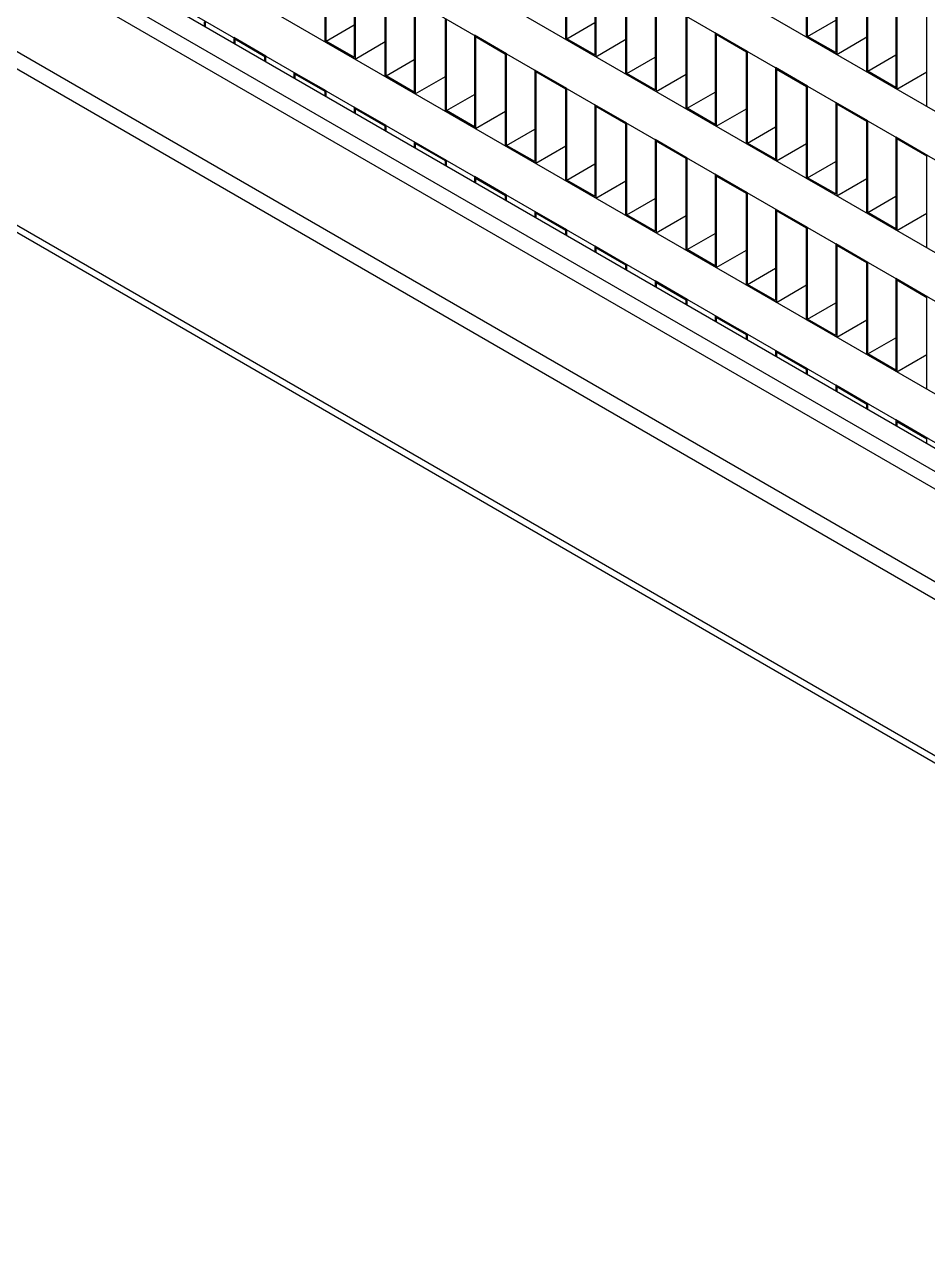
# Model space of a CAD drawing. Header units: millimetres. Extents: x -8604 to -3995, y 3123 to 6155.
# Drawn here: x -6783.5 to -6719.8, y 4800.8 to 4887.2 of the extents above; entities that cross this region are included whole.
import ezdxf

# ---------------------------------------------------------------- set-up
doc = ezdxf.new("R2010")
doc.units = ezdxf.units.MM

msp = doc.modelspace()

# ---------------------------------------------------------------- linework, layer by layer
at = {"color": 7, "linetype": 'Continuous', "lineweight": 25}
for p, q in [((-6930.856, 5003.283), (-6649.428, 4840.817)), ((-6930.856, 4999.853), (-6649.428, 4837.388)), ((-6930.856, 4993.321), (-6649.428, 4830.856)), ((-6930.856, 4989.891), (-6649.428, 4827.426)), ((-6930.856, 4983.359), (-6649.428, 4820.894)), ((-6940.402, 4982.175), (-6649.428, 4814.199)), ((-6649.428, 4817.057), (-6933.684, 4981.155)), ((-6951.009, 4980.542), (-6639.882, 4800.933)), ((-6930.856, 4979.929), (-6649.428, 4817.464)), ((-6933.684, 4979.522), (-6649.428, 4815.424)), ((-6940.402, 4975.644), (-6649.428, 4807.668)), ((-6951.009, 4969.519), (-6639.882, 4789.909)), ((-6950.698, 4968.832), (-6639.571, 4789.223)), ((-6745.311, 4886.208), (-6745.311, 4892.659)), ((-6745.241, 4886.249), (-6745.241, 4892.7)), ((-6728.341, 4886.373), (-6728.341, 4892.824)), ((-6728.27, 4886.414), (-6728.27, 4892.864)), ((-6762.282, 4886.043), (-6762.282, 4892.494)), ((-6762.211, 4886.084), (-6762.211, 4892.535)), ((-6760.231, 4891.392), (-6760.231, 4884.941)), ((-6760.16, 4891.269), (-6760.16, 4884.818)), ((-6743.261, 4891.557), (-6743.261, 4885.106)), ((-6743.19, 4891.434), (-6743.19, 4884.983)), ((-6726.29, 4891.721), (-6726.29, 4885.271)), ((-6726.219, 4891.599), (-6726.219, 4885.148)), ((-6758.039, 4883.594), (-6758.039, 4890.045)), ((-6757.968, 4883.635), (-6757.968, 4890.085)), ((-6741.069, 4883.759), (-6741.069, 4890.209)), ((-6740.998, 4883.8), (-6740.998, 4890.25)), ((-6724.098, 4883.924), (-6724.098, 4890.374)), ((-6724.027, 4883.965), (-6724.027, 4890.415)), ((-6722.047, 4889.272), (-6722.047, 4882.822)), ((-6721.977, 4889.15), (-6721.977, 4882.699)), ((-6755.989, 4888.942), (-6755.989, 4882.492)), ((-6755.918, 4888.82), (-6755.918, 4882.369)), ((-6739.018, 4889.107), (-6739.018, 4882.657)), ((-6738.947, 4888.985), (-6738.947, 4882.534)), ((-6770.767, 4887.105), (-6770.767, 4887.43)), ((-6770.696, 4887.064), (-6770.696, 4887.471)), ((-6753.797, 4881.145), (-6753.797, 4887.595)), ((-6753.726, 4881.185), (-6753.726, 4887.636)), ((-6736.826, 4881.31), (-6736.826, 4887.76)), ((-6736.755, 4881.35), (-6736.755, 4887.801)), ((-6728.27, 4886.414), (-6726.29, 4887.557)), ((-6719.855, 4881.474), (-6719.855, 4887.925)), ((-6762.211, 4886.084), (-6760.231, 4887.227)), ((-6745.241, 4886.249), (-6743.261, 4887.392)), ((-6734.775, 4886.658), (-6734.775, 4880.207)), ((-6732.513, 4885.352), (-6734.775, 4886.658)), ((-6768.716, 4886.328), (-6768.716, 4885.921)), ((-6766.454, 4885.022), (-6768.716, 4886.328)), ((-6766.524, 4884.981), (-6768.646, 4886.206)), ((-6768.646, 4886.206), (-6768.646, 4885.88)), ((-6760.16, 4884.818), (-6762.282, 4886.043)), ((-6760.231, 4884.941), (-6762.211, 4886.084)), ((-6760.16, 4884.818), (-6758.039, 4886.043)), ((-6751.746, 4886.493), (-6751.746, 4880.043)), ((-6749.483, 4885.187), (-6751.746, 4886.493)), ((-6749.554, 4885.146), (-6751.675, 4886.371)), ((-6751.675, 4886.371), (-6751.675, 4879.92)), ((-6743.19, 4884.983), (-6745.311, 4886.208)), ((-6743.261, 4885.106), (-6745.241, 4886.249)), ((-6743.19, 4884.983), (-6741.069, 4886.208)), ((-6732.583, 4885.311), (-6734.705, 4886.536)), ((-6734.705, 4886.536), (-6734.705, 4880.085)), ((-6726.219, 4885.148), (-6728.341, 4886.373)), ((-6726.29, 4885.271), (-6728.27, 4886.414)), ((-6726.219, 4885.148), (-6724.098, 4886.373)), ((-6766.524, 4884.655), (-6766.524, 4884.981)), ((-6766.454, 4884.614), (-6766.454, 4885.022)), ((-6749.554, 4878.695), (-6749.554, 4885.146)), ((-6749.483, 4878.736), (-6749.483, 4885.187)), ((-6740.998, 4883.8), (-6739.018, 4884.943)), ((-6732.583, 4878.86), (-6732.583, 4885.311)), ((-6732.513, 4878.901), (-6732.513, 4885.352)), ((-6724.027, 4883.965), (-6722.047, 4885.107)), ((-6757.968, 4883.635), (-6755.989, 4884.778)), ((-6747.503, 4884.044), (-6747.503, 4877.593)), ((-6745.241, 4882.738), (-6747.503, 4884.044)), ((-6730.533, 4884.209), (-6730.533, 4877.758)), ((-6728.27, 4882.903), (-6730.533, 4884.209)), ((-6728.341, 4882.862), (-6730.462, 4884.086)), ((-6730.462, 4884.086), (-6730.462, 4877.636)), ((-6722.047, 4882.822), (-6724.027, 4883.965)), ((-6764.474, 4883.879), (-6764.474, 4883.472)), ((-6762.211, 4882.573), (-6764.474, 4883.879)), ((-6762.282, 4882.532), (-6764.403, 4883.757)), ((-6764.403, 4883.757), (-6764.403, 4883.431)), ((-6755.918, 4882.369), (-6758.039, 4883.594)), ((-6755.989, 4882.492), (-6757.968, 4883.635)), ((-6755.918, 4882.369), (-6753.797, 4883.594)), ((-6745.311, 4882.697), (-6747.433, 4883.921)), ((-6747.433, 4883.921), (-6747.433, 4877.471)), ((-6738.947, 4882.534), (-6741.069, 4883.759)), ((-6739.018, 4882.657), (-6740.998, 4883.8)), ((-6738.947, 4882.534), (-6736.826, 4883.759)), ((-6721.977, 4882.699), (-6724.098, 4883.924)), ((-6721.977, 4882.699), (-6719.855, 4883.924)), ((-6762.282, 4882.206), (-6762.282, 4882.532)), ((-6762.211, 4882.165), (-6762.211, 4882.573)), ((-6753.726, 4881.185), (-6751.746, 4882.328)), ((-6745.311, 4876.246), (-6745.311, 4882.697)), ((-6745.241, 4876.287), (-6745.241, 4882.738)), ((-6736.755, 4881.35), (-6734.775, 4882.493)), ((-6728.341, 4876.411), (-6728.341, 4882.862)), ((-6728.27, 4876.452), (-6728.27, 4882.903)), ((-6760.231, 4881.43), (-6760.231, 4881.022)), ((-6757.968, 4880.124), (-6760.231, 4881.43)), ((-6743.261, 4881.595), (-6743.261, 4875.144)), ((-6740.998, 4880.288), (-6743.261, 4881.595)), ((-6741.069, 4880.248), (-6743.19, 4881.472)), ((-6743.19, 4881.472), (-6743.19, 4875.022)), ((-6734.775, 4880.207), (-6736.755, 4881.35)), ((-6726.29, 4881.76), (-6726.29, 4875.309)), ((-6724.027, 4880.453), (-6726.29, 4881.76)), ((-6724.098, 4880.413), (-6726.219, 4881.637)), ((-6726.219, 4881.637), (-6726.219, 4875.186)), ((-6717.734, 4880.25), (-6719.855, 4881.474)), ((-6758.039, 4880.083), (-6760.16, 4881.307)), ((-6760.16, 4881.307), (-6760.16, 4880.981)), ((-6751.675, 4879.92), (-6753.797, 4881.145)), ((-6751.746, 4880.043), (-6753.726, 4881.185)), ((-6751.675, 4879.92), (-6749.554, 4881.145)), ((-6734.705, 4880.085), (-6736.826, 4881.31)), ((-6734.705, 4880.085), (-6732.583, 4881.31)), ((-6758.039, 4879.757), (-6758.039, 4880.083)), ((-6757.968, 4879.716), (-6757.968, 4880.124)), ((-6749.483, 4878.736), (-6747.503, 4879.879)), ((-6741.069, 4873.797), (-6741.069, 4880.248)), ((-6740.998, 4873.838), (-6740.998, 4880.288)), ((-6732.513, 4878.901), (-6730.533, 4880.044)), ((-6724.098, 4873.962), (-6724.098, 4880.413)), ((-6724.027, 4874.003), (-6724.027, 4880.453)), ((-6755.989, 4878.981), (-6755.989, 4878.573)), ((-6753.726, 4877.674), (-6755.989, 4878.981)), ((-6753.797, 4877.634), (-6755.918, 4878.858)), ((-6755.918, 4878.858), (-6755.918, 4878.532)), ((-6739.018, 4879.146), (-6739.018, 4872.695)), ((-6736.755, 4877.839), (-6739.018, 4879.146)), ((-6736.826, 4877.798), (-6738.947, 4879.023)), ((-6738.947, 4879.023), (-6738.947, 4872.572)), ((-6730.462, 4877.636), (-6732.583, 4878.86)), ((-6730.533, 4877.758), (-6732.513, 4878.901)), ((-6730.462, 4877.636), (-6728.341, 4878.86)), ((-6722.047, 4879.31), (-6722.047, 4872.86)), ((-6719.785, 4878.004), (-6722.047, 4879.31)), ((-6719.855, 4877.963), (-6721.977, 4879.188)), ((-6721.977, 4879.188), (-6721.977, 4872.737)), ((-6747.433, 4877.471), (-6749.554, 4878.695)), ((-6747.503, 4877.593), (-6749.483, 4878.736)), ((-6747.433, 4877.471), (-6745.311, 4878.695)), ((-6719.855, 4871.513), (-6719.855, 4877.963)), ((-6753.797, 4877.308), (-6753.797, 4877.634)), ((-6753.726, 4877.267), (-6753.726, 4877.674)), ((-6745.241, 4876.287), (-6743.261, 4877.43)), ((-6736.826, 4871.348), (-6736.826, 4877.798)), ((-6736.755, 4871.389), (-6736.755, 4877.839)), ((-6728.27, 4876.452), (-6726.29, 4877.595)), ((-6751.746, 4876.531), (-6751.746, 4876.124)), ((-6749.483, 4875.225), (-6751.746, 4876.531)), ((-6749.554, 4875.184), (-6751.675, 4876.409)), ((-6751.675, 4876.409), (-6751.675, 4876.083)), ((-6743.19, 4875.022), (-6745.311, 4876.246)), ((-6743.261, 4875.144), (-6745.241, 4876.287)), ((-6743.19, 4875.022), (-6741.069, 4876.246)), ((-6734.775, 4876.696), (-6734.775, 4870.246)), ((-6732.513, 4875.39), (-6734.775, 4876.696)), ((-6732.583, 4875.349), (-6734.705, 4876.574)), ((-6734.705, 4876.574), (-6734.705, 4870.123)), ((-6726.219, 4875.186), (-6728.341, 4876.411)), ((-6726.29, 4875.309), (-6728.27, 4876.452)), ((-6726.219, 4875.186), (-6724.098, 4876.411)), ((-6732.583, 4868.899), (-6732.583, 4875.349)), ((-6732.513, 4868.939), (-6732.513, 4875.39)), ((-6749.554, 4874.858), (-6749.554, 4875.184)), ((-6749.483, 4874.818), (-6749.483, 4875.225)), ((-6740.998, 4873.838), (-6739.018, 4874.981)), ((-6724.027, 4874.003), (-6722.047, 4875.146)), ((-6747.503, 4874.082), (-6747.503, 4873.675)), ((-6745.241, 4872.776), (-6747.503, 4874.082)), ((-6745.311, 4872.735), (-6747.433, 4873.96)), ((-6747.433, 4873.96), (-6747.433, 4873.634)), ((-6738.947, 4872.572), (-6741.069, 4873.797)), ((-6739.018, 4872.695), (-6740.998, 4873.838)), ((-6738.947, 4872.572), (-6736.826, 4873.797)), ((-6730.533, 4874.247), (-6730.533, 4867.796)), ((-6728.27, 4872.941), (-6730.533, 4874.247)), ((-6728.341, 4872.9), (-6730.462, 4874.125)), ((-6730.462, 4874.125), (-6730.462, 4867.674)), ((-6721.977, 4872.737), (-6724.098, 4873.962)), ((-6722.047, 4872.86), (-6724.027, 4874.003)), ((-6721.977, 4872.737), (-6719.855, 4873.962)), ((-6745.311, 4872.409), (-6745.311, 4872.735)), ((-6745.241, 4872.368), (-6745.241, 4872.776)), ((-6728.341, 4866.449), (-6728.341, 4872.9)), ((-6728.27, 4866.49), (-6728.27, 4872.941)), ((-6736.755, 4871.389), (-6734.775, 4872.532)), ((-6743.261, 4871.633), (-6743.261, 4871.225)), ((-6740.998, 4870.327), (-6743.261, 4871.633)), ((-6741.069, 4870.286), (-6743.19, 4871.51)), ((-6743.19, 4871.51), (-6743.19, 4871.185)), ((-6734.705, 4870.123), (-6736.826, 4871.348)), ((-6734.775, 4870.246), (-6736.755, 4871.389)), ((-6734.705, 4870.123), (-6732.583, 4871.348)), ((-6726.29, 4871.798), (-6726.29, 4865.347)), ((-6724.027, 4870.492), (-6726.29, 4871.798)), ((-6724.098, 4870.451), (-6726.219, 4871.675)), ((-6726.219, 4871.675), (-6726.219, 4865.225)), ((-6717.734, 4870.288), (-6719.855, 4871.513)), ((-6741.069, 4869.96), (-6741.069, 4870.286)), ((-6740.998, 4869.919), (-6740.998, 4870.327)), ((-6724.098, 4864), (-6724.098, 4870.451)), ((-6724.027, 4864.041), (-6724.027, 4870.492)), ((-6732.513, 4868.939), (-6730.533, 4870.082)), ((-6722.047, 4869.349), (-6722.047, 4862.898)), ((-6719.785, 4868.042), (-6722.047, 4869.349)), ((-6739.018, 4869.184), (-6739.018, 4868.776)), ((-6736.755, 4867.877), (-6739.018, 4869.184)), ((-6736.826, 4867.837), (-6738.947, 4869.061)), ((-6738.947, 4869.061), (-6738.947, 4868.735)), ((-6730.462, 4867.674), (-6732.583, 4868.899)), ((-6730.533, 4867.796), (-6732.513, 4868.939)), ((-6730.462, 4867.674), (-6728.341, 4868.899)), ((-6719.855, 4868.002), (-6721.977, 4869.226)), ((-6721.977, 4869.226), (-6721.977, 4862.775)), ((-6736.826, 4867.511), (-6736.826, 4867.837)), ((-6736.755, 4867.47), (-6736.755, 4867.877)), ((-6728.27, 4866.49), (-6726.29, 4867.633)), ((-6719.855, 4861.551), (-6719.855, 4868.002)), ((-6734.775, 4866.734), (-6734.775, 4866.327)), ((-6732.513, 4865.428), (-6734.775, 4866.734)), ((-6732.583, 4865.387), (-6734.705, 4866.612)), ((-6734.705, 4866.612), (-6734.705, 4866.286)), ((-6726.219, 4865.225), (-6728.341, 4866.449)), ((-6726.29, 4865.347), (-6728.27, 4866.49)), ((-6726.219, 4865.225), (-6724.098, 4866.449)), ((-6732.583, 4865.062), (-6732.583, 4865.387)), ((-6732.513, 4865.021), (-6732.513, 4865.428)), ((-6724.027, 4864.041), (-6722.047, 4865.184)), ((-6730.533, 4864.285), (-6730.533, 4863.878)), ((-6728.27, 4862.979), (-6730.533, 4864.285)), ((-6728.341, 4862.938), (-6730.462, 4864.163)), ((-6730.462, 4864.163), (-6730.462, 4863.837)), ((-6721.977, 4862.775), (-6724.098, 4864)), ((-6722.047, 4862.898), (-6724.027, 4864.041)), ((-6721.977, 4862.775), (-6719.855, 4864)), ((-6728.341, 4862.612), (-6728.341, 4862.938)), ((-6728.27, 4862.571), (-6728.27, 4862.979)), ((-6726.29, 4861.836), (-6726.29, 4861.428)), ((-6724.027, 4860.53), (-6726.29, 4861.836)), ((-6724.098, 4860.489), (-6726.219, 4861.714)), ((-6726.219, 4861.714), (-6726.219, 4861.388)), ((-6717.734, 4860.326), (-6719.855, 4861.551)), ((-6724.098, 4860.163), (-6724.098, 4860.489)), ((-6724.027, 4860.122), (-6724.027, 4860.53)), ((-6722.047, 4859.387), (-6722.047, 4858.979)), ((-6719.785, 4858.081), (-6722.047, 4859.387)), ((-6719.855, 4858.04), (-6721.977, 4859.264)), ((-6721.977, 4859.264), (-6721.977, 4858.938)), ((-6719.855, 4857.714), (-6719.855, 4858.04))]:
    msp.add_line(p, q, dxfattribs=at)

doc.saveas('drawing.dxf')
